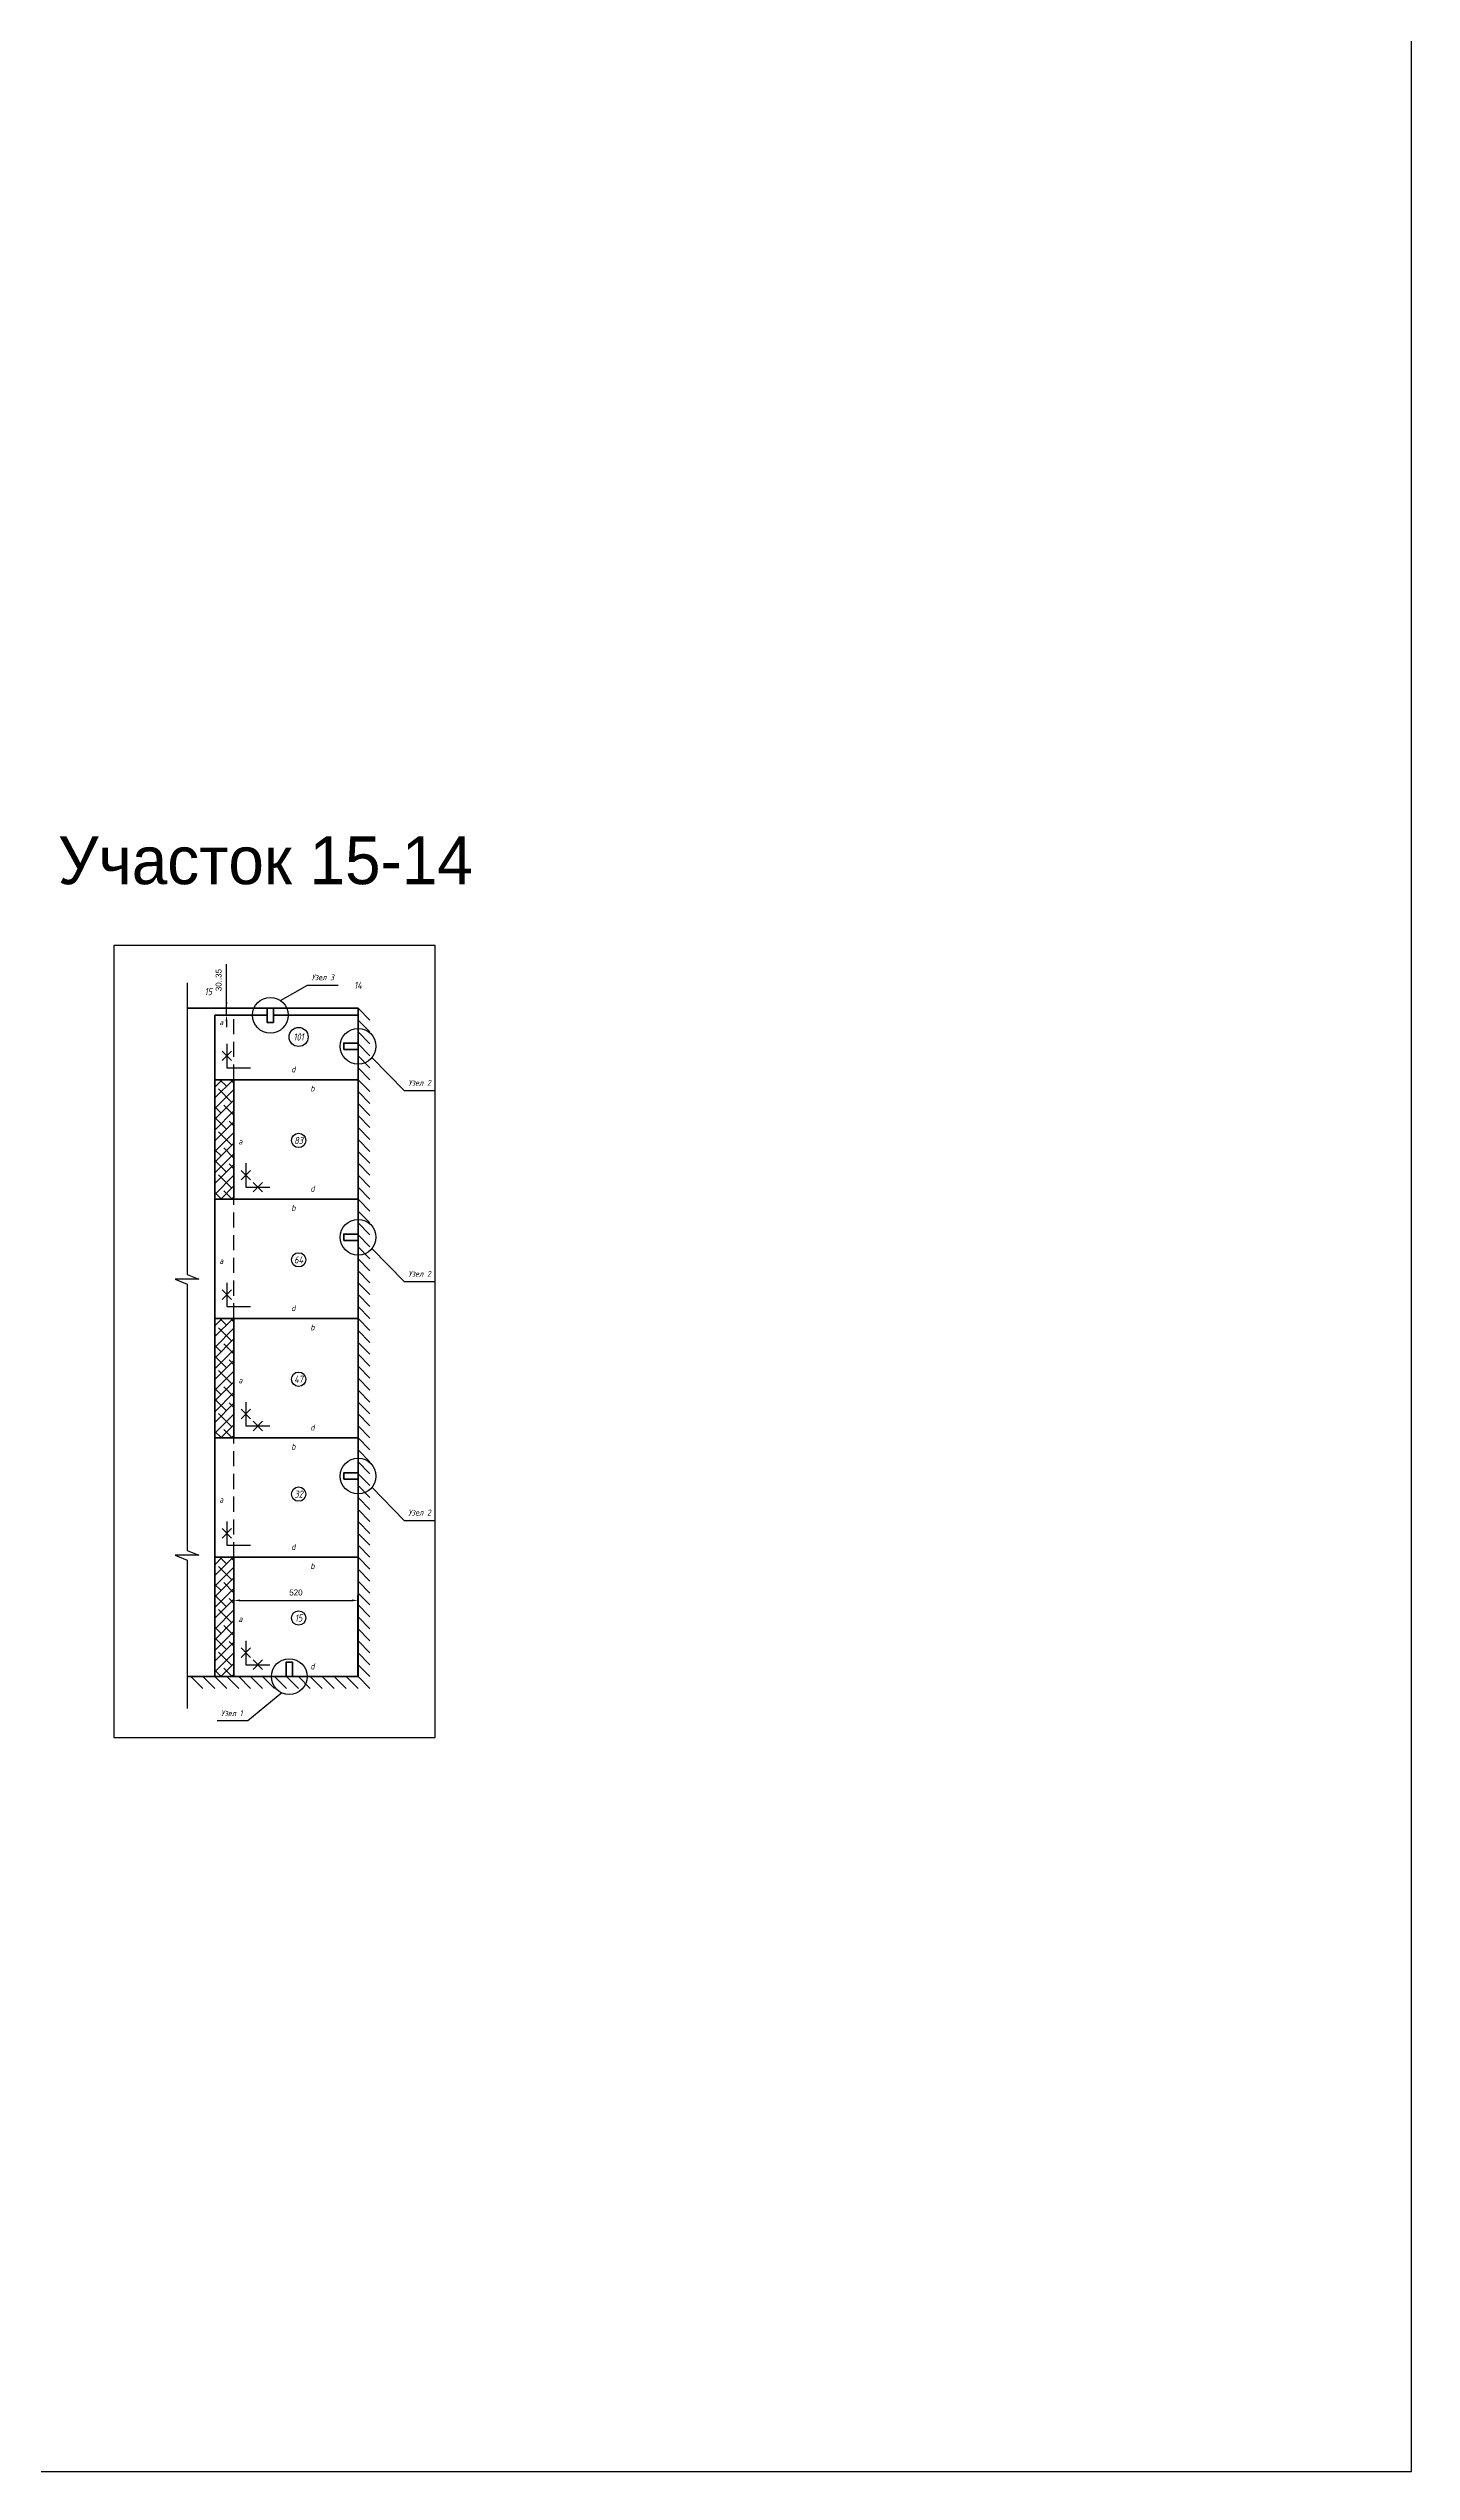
# Model space of a CAD drawing. Header units: millimetres. Extents: x 2143 to 79549, y -71394 to 24143.
# Drawn here: x 71891 to 77603, y -14645 to -4497 of the extents above; entities that cross this region are included whole.
import ezdxf
from ezdxf.enums import TextEntityAlignment as Align

# ---------------------------------------------------------------- set-up
doc = ezdxf.new("R2010")
doc.units = ezdxf.units.MM
doc.header["$PDMODE"] = 34
doc.header["$PDSIZE"] = 50
doc.linetypes.add('DASHED', pattern=[19.05, 12.7, -6.35])
doc.layers.add('01 Перегородки', color=7, linetype='Continuous')
doc.layers.add('100 noprint', color=1, linetype='Continuous', plot=False)
doc.styles.get("Standard").update_dxf_attribs({"font": 'Ubuntu-R.ttf'})
doc.styles.add('ГОСТ-ISOCPEUR', font='isocpeui.ttf', dxfattribs={"width": 0.8})
doc.dimstyles.new('ISO-25', dxfattribs={"dimtxt": 2.5, "dimasz": 2.5, "dimexe": 1.25, "dimexo": 0.625, "dimtad": 1, "dimtxsty": 'Standard', "dimcen": 2.5, "dimadec": 0, "dimazin": 0, "dimtfac": 1, "dimtmove": 0, "dimatfit": 3, "dimfxl": 1, "dimarcsym": 0})

# ---------------------------------------------------------------- blocks, each defined once
blk = doc.blocks.new('подрезка')
for p, q in [((-20, 20), (20, -20)), ((20, 20), (-20, -20))]:
    blk.add_line(p, q)
blk = doc.blocks.new('*D333')
at = {"layer": '01 Перегородки', "color": 0, "lineweight": -2}
for p, q in [((72668, -11316), (72668, -10977)), ((72693, -10997), (73163, -10997)), ((73188, -11316), (73188, -10977))]:
    blk.add_line(p, q, dxfattribs=at)
at = {"layer": '01 Перегородки', "color": 0}
for points in [[(72693, -10993), (72693, -11001), (72668, -10997)], [(73163, -11001), (73163, -10993), (73188, -10997)]]:
    blk.add_solid(points, dxfattribs=at)
at = {"layer": 'Defpoints', "color": 0}
for p in [(73188, -10997), (72668, -11316), (73188, -11316)]:
    blk.add_point(p, dxfattribs=at)
at = {"layer": '01 Перегородки', "color": 0, "insert": (72928, -10964), "char_height": 25, "attachment_point": 5}
blk.add_mtext('520', dxfattribs=at)
blk = doc.blocks.new('*D357')
at = {"layer": '01 Перегородки', "color": 0, "lineweight": -2}
for p, q in [((72637, -8546), (72637, -8332)), ((72588, -8516), (72657, -8516)), ((72637, -8546), (72637, -8516)), ((72588, -8546), (72657, -8546)), ((72637, -8571), (72637, -8596))]:
    blk.add_line(p, q, dxfattribs=at)
at = {"layer": '01 Перегородки', "color": 0}
for points in [[(72633, -8491), (72641, -8491), (72637, -8516)], [(72641, -8571), (72633, -8571), (72637, -8546)]]:
    blk.add_solid(points, dxfattribs=at)
at = {"layer": 'Defpoints', "color": 0}
for p in [(72588, -8516), (72637, -8516), (72588, -8546)]:
    blk.add_point(p, dxfattribs=at)
at = {"layer": '01 Перегородки', "color": 0, "insert": (72604, -8399), "char_height": 25, "attachment_point": 5, "rotation": 90}
blk.add_mtext('30..35', dxfattribs=at)

msp = doc.modelspace()

# ---------------------------------------------------------------- hatches: boundary and pattern name
at = {"layer": '01 Перегородки'}
h = msp.add_hatch(dxfattribs=at)
h.set_pattern_fill('ANSI38', color=256, scale=10, style=0)
h.set_pattern_definition([(45, (9752.764, 2000), (-22.45064, 22.45064), []), (135, (9752.764, 2000), (-67.351921, 22.45064), [79.375, -47.625])])
h.paths.add_polyline_path([(72668.357, -9316.191), (72668.357, -8816.191), (72588.357, -8816.191), (72588.357, -9316.191)])
h = msp.add_hatch(dxfattribs=at)
h.set_pattern_fill('ANSI38', color=256, scale=10, style=0)
h.set_pattern_definition([(45, (9752.764, 1000), (-22.45064, 22.45064), []), (135, (9752.764, 1000), (-67.351921, 22.45064), [79.375, -47.625])])
h.paths.add_polyline_path([(72668.357, -10316.191), (72668.357, -9816.191), (72588.357, -9816.191), (72588.357, -10316.191)])
h = msp.add_hatch(dxfattribs=at)
h.set_pattern_fill('ANSI38', color=256, scale=10, style=0)
h.set_pattern_definition([(45, (9752.764, 0), (-22.45064, 22.45064), []), (135, (9752.764, 0), (-67.351921, 22.45064), [79.375, -47.625])])
h.paths.add_polyline_path([(72668.357, -11316.191), (72668.357, -10816.191), (72588.357, -10816.191), (72588.357, -11316.191)])

# ---------------------------------------------------------------- linework, layer by layer
at = {"layer": '01 Перегородки', "lineweight": 70}
for p, q in [((73188.357, -8516.191), (72471.85, -8516.191)), ((73188.357, -11316.191), (73188.357, -8516.191)), ((72588.357, -8546.191), (72588.357, -11316.191)), ((72588.357, -8546.191), (72588.357, -8816.191)), ((72807.29, -8546.191), (72588.357, -8546.191)), ((73188.357, -8546.191), (72834.29, -8546.191)), ((72588.357, -8816.191), (72588.357, -9316.191)), ((72588.357, -8816.191), (72668.357, -8816.191)), ((72668.357, -8816.191), (72668.357, -9316.191)), ((72588.357, -9316.191), (72588.357, -9816.191)), ((72588.357, -9316.191), (73188.357, -9316.191)), ((72588.357, -9816.191), (72588.357, -10316.191)), ((72588.357, -9816.191), (72668.357, -9816.191)), ((72668.357, -9816.191), (72668.357, -10316.191)), ((72588.357, -10316.191), (72588.357, -10816.191)), ((72588.357, -10316.191), (73188.357, -10316.191)), ((72588.357, -10816.191), (72588.357, -11316.191)), ((72588.357, -10816.191), (72668.357, -10816.191)), ((72668.357, -10816.191), (72668.357, -11316.191)), ((72471.85, -11316.191), (73188.357, -11316.191))]:
    msp.add_line(p, q, dxfattribs=at)
at = {"layer": '01 Перегородки'}
for p, q in [((73188.357, -8516.191), (73238.357, -8566.191)), ((73188.357, -8566.191), (73238.357, -8616.191)), ((73188.357, -8616.191), (73238.357, -8666.191)), ((73188.357, -8666.191), (73238.357, -8716.191)), ((73188.357, -8716.191), (73238.357, -8766.191)), ((73188.357, -8766.191), (73238.357, -8816.191)), ((73188.357, -8816.191), (73238.357, -8866.191)), ((73188.357, -8866.191), (73238.357, -8916.191)), ((73188.357, -8916.191), (73238.357, -8966.191)), ((73188.357, -8966.191), (73238.357, -9016.191)), ((73188.357, -9016.191), (73238.357, -9066.191)), ((73188.357, -9066.191), (73238.357, -9116.191)), ((73188.357, -9116.191), (73238.357, -9166.191)), ((73188.357, -9166.191), (73238.357, -9216.191)), ((73188.357, -9216.191), (73238.357, -9266.191)), ((73188.357, -9266.191), (73238.357, -9316.191)), ((73188.357, -9316.191), (73238.357, -9366.191)), ((73188.357, -9366.191), (73238.357, -9416.191)), ((73188.357, -9416.191), (73238.357, -9466.191)), ((73188.357, -9466.191), (73238.357, -9516.191)), ((73188.357, -9516.191), (73238.357, -9566.191)), ((73188.357, -9566.191), (73238.357, -9616.191)), ((73188.357, -9616.191), (73238.357, -9666.191)), ((73188.357, -9666.191), (73238.357, -9716.191)), ((73188.357, -9716.191), (73238.357, -9766.191)), ((73188.357, -9766.191), (73238.357, -9816.191)), ((73188.357, -9816.191), (73238.357, -9866.191)), ((73188.357, -9866.191), (73238.357, -9916.191)), ((73188.357, -9916.191), (73238.357, -9966.191)), ((73188.357, -9966.191), (73238.357, -10016.191)), ((73188.357, -10016.191), (73238.357, -10066.191)), ((73188.357, -10066.191), (73238.357, -10116.191)), ((73188.357, -10116.191), (73238.357, -10166.191)), ((73188.357, -10166.191), (73238.357, -10216.191)), ((73188.357, -10216.191), (73238.357, -10266.191)), ((73188.357, -10266.191), (73238.357, -10316.191)), ((73188.357, -10316.191), (73238.357, -10366.191)), ((73188.357, -10366.191), (73238.357, -10416.191)), ((73188.357, -10416.191), (73238.357, -10466.191)), ((73188.357, -10466.191), (73238.357, -10516.191)), ((73188.357, -10516.191), (73238.357, -10566.191)), ((73188.357, -10566.191), (73238.357, -10616.191)), ((73188.357, -10616.191), (73238.357, -10666.191)), ((73188.357, -10666.191), (73238.357, -10716.191)), ((73188.357, -10716.191), (73238.357, -10766.191)), ((73188.357, -10766.191), (73238.357, -10816.191)), ((73188.357, -10816.191), (73238.357, -10866.191)), ((73188.357, -10866.191), (73238.357, -10916.191)), ((73188.357, -10916.191), (73238.357, -10966.191)), ((73188.357, -10966.191), (73238.357, -11016.191)), ((73188.357, -11016.191), (73238.357, -11066.191)), ((73188.357, -11066.191), (73238.357, -11116.191)), ((73188.357, -11116.191), (73238.357, -11166.191)), ((73188.357, -11166.191), (73238.357, -11216.191)), ((73188.357, -11216.191), (73238.357, -11266.191)), ((72488.357, -11316.191), (72538.357, -11366.191)), ((72538.357, -11316.191), (72588.357, -11366.191)), ((72588.357, -11316.191), (72638.357, -11366.191)), ((72638.357, -11316.191), (72688.357, -11366.191)), ((72688.357, -11316.191), (72738.357, -11366.191)), ((72738.357, -11316.191), (72788.357, -11366.191)), ((72788.357, -11316.191), (72838.357, -11366.191)), ((72838.357, -11316.191), (72888.357, -11366.191)), ((72888.357, -11316.191), (72938.357, -11366.191)), ((72938.357, -11316.191), (72988.357, -11366.191)), ((72988.357, -11316.191), (73038.357, -11366.191)), ((73038.357, -11316.191), (73088.357, -11366.191)), ((73088.357, -11316.191), (73138.357, -11366.191)), ((73138.357, -11316.191), (73188.357, -11366.191)), ((73188.357, -11266.191), (73238.357, -11316.191)), ((73188.357, -11316.191), (73238.357, -11366.191))]:
    msp.add_line(p, q, dxfattribs=at)
at = {"layer": '01 Перегородки', "linetype": 'DASHED', "ltscale": 5}
for p, q in [((72668.357, -8816.191), (72668.357, -8546.191)), ((72668.357, -9816.191), (72668.357, -9316.191)), ((72668.357, -10816.191), (72668.357, -10316.191))]:
    msp.add_line(p, q, dxfattribs=at)
at = {"layer": '01 Перегородки'}
for points in [[(72471.85, -8410.104), (72471.85, -9632.098), (72521.85, -9652.098), (72421.85, -9652.098), (72471.85, -9672.098), (72471.85, -10788.004), (72521.85, -10808.004), (72421.85, -10808.004), (72471.85, -10828.004), (72471.85, -11449.625)], [(72863.725, -8484.697), (72976.137, -8419.568), (73105.121, -8419.568)], [(72638.357, -8666.191), (72638.357, -8766.191), (72738.357, -8766.191)], [(73246.715, -8723.301), (73382.095, -8861.869), (73511.079, -8861.869)], [(72718.357, -9166.191), (72718.357, -9266.191), (72818.357, -9266.191)], [(73246.715, -9523.301), (73382.095, -9661.869), (73511.079, -9661.869)], [(72638.357, -9666.191), (72638.357, -9766.191), (72738.357, -9766.191)], [(72718.357, -10166.191), (72718.357, -10266.191), (72818.357, -10266.191)], [(73246.715, -10523.301), (73382.095, -10661.869), (73511.079, -10661.869)], [(72638.357, -10666.191), (72638.357, -10766.191), (72738.357, -10766.191)], [(72718.357, -11166.191), (72718.357, -11266.191), (72818.357, -11266.191)], [(72868.336, -11384.106), (72726.399, -11501.869), (72597.415, -11501.869)]]:
    msp.add_lwpolyline(points, dxfattribs=at)
at = {"layer": '01 Перегородки', "lineweight": 70, "flags": 128}
for points in [[(72834.29, -8576.191), (72807.29, -8576.191), (72807.29, -8516.191), (72834.29, -8516.191)], [(73128.357, -8689.691), (73128.357, -8662.691), (73188.357, -8662.691), (73188.357, -8689.691)], [(73128.357, -9489.691), (73128.357, -9462.691), (73188.357, -9462.691), (73188.357, -9489.691)], [(73128.357, -10489.691), (73128.357, -10462.691), (73188.357, -10462.691), (73188.357, -10489.691)], [(72913.657, -11316.191), (72886.657, -11316.191), (72886.657, -11256.191), (72913.657, -11256.191)]]:
    msp.add_lwpolyline(points, close=True, dxfattribs=at)
at = {"layer": '01 Перегородки', "lineweight": 70}
for points in [[(73188.357, -8816.191), (72588.357, -8816.191), (72588.357, -8546.191)], [(73188.357, -9316.191), (72668.357, -9316.191), (72668.357, -8816.191), (73188.357, -8816.191)], [(73188.357, -9816.191), (72588.357, -9816.191), (72588.357, -9316.191), (73188.357, -9316.191)], [(73188.357, -10316.191), (72668.357, -10316.191), (72668.357, -9816.191), (73188.357, -9816.191)], [(73188.357, -10816.191), (72588.357, -10816.191), (72588.357, -10316.191), (73188.357, -10316.191)], [(73188.357, -11316.191), (72668.357, -11316.191), (72668.357, -10816.191), (73188.357, -10816.191)]]:
    msp.add_lwpolyline(points, dxfattribs=at)
at = {"layer": '01 Перегородки'}
for centre, radius in [((72820.79, -8546.191), 75), ((72939.29, -8637.164), 40), ((73188.357, -8676.191), 75), ((72939.29, -9070.571), 30), ((73188.357, -9476.191), 75), ((72939.29, -9570.571), 30), ((72939.29, -10070.571), 30), ((73188.357, -10476.191), 75), ((72939.29, -10551.869), 30), ((72939.29, -11070.571), 30), ((72900.157, -11316.191), 75)]:
    msp.add_circle(centre, radius, dxfattribs=at)
at = {"layer": '100 noprint', "color": 1}
for points in [[(54642.936, 24143.287), (54642.936, -14645.454), (77602.543, -14645.454), (77602.543, 24143.287)], [(72165.414, -8253.955), (72165.414, -11570.509), (73511.261, -11570.509), (73511.261, -8253.955)]]:
    msp.add_lwpolyline(points, close=True, dxfattribs=at)

# ---------------------------------------------------------------- block references
at = {"layer": '01 Перегородки', "color": 1}
for p in [(72638.357, -8716.191), (72718.357, -9216.191), (72768.357, -9266.191), (72638.357, -9716.191), (72718.357, -10216.191), (72768.357, -10266.191), (72638.357, -10716.191), (72718.357, -11216.191), (72768.357, -11266.191)]:
    msp.add_blockref('подрезка', p, dxfattribs=at)

# ---------------------------------------------------------------- texts
at = {"layer": '01 Перегородки', "linetype": 'Continuous', "style": 'ГОСТ-ISOCPEUR', "width": 0.8}
for s, p in [('Узел 3', (72992.912, -8399.436)), ('Узел 2', (73398.87, -8841.736)), ('Узел 2', (73398.87, -9641.736)), ('Узел 2', (73398.87, -10641.736)), ('Узел 1', (72614.19, -11481.736))]:
    msp.add_text(s, height=25, dxfattribs=at).set_placement(p)
at = {"layer": '01 Перегородки', "style": 'ГОСТ-ISOCPEUR', "width": 0.8}
for s, height, p in [('14', 30, (73187.905, -8420.724)), ('15', 30, (72561.246, -8447.129)), ('a', 25, (72615.428, -8575.001)), ('101', 30, (72939.29, -8637.164)), ('d', 25, (72917.491, -8772.677)), ('b', 25, (72997.491, -8852.902)), ('a', 25, (72695.428, -9075.001)), ('83', 30, (72939.29, -9070.571)), ('d', 25, (72997.491, -9272.677)), ('b', 25, (72917.491, -9352.902)), ('a', 25, (72615.428, -9575.001)), ('64', 30, (72939.29, -9570.571)), ('d', 25, (72917.491, -9772.677)), ('b', 25, (72997.491, -9852.902)), ('a', 25, (72695.428, -10075.001)), ('47', 30, (72939.29, -10070.571)), ('b', 25, (72917.491, -10352.902)), ('d', 25, (72997.491, -10272.677)), ('32', 30, (72939.29, -10551.869)), ('a', 25, (72615.428, -10575.001)), ('d', 25, (72917.491, -10772.677)), ('b', 25, (72997.491, -10852.902)), ('15', 30, (72939.29, -11070.571)), ('a', 25, (72695.428, -11075.001)), ('d', 25, (72997.491, -11272.677))]:
    msp.add_text(s, height=height, dxfattribs=at).set_placement(p, align=Align.MIDDLE)
at = {"layer": '100 noprint', "color": 1}
msp.add_text('Участок 15-14', height=200, dxfattribs=at).set_placement((71930.811, -7997.214))

# ---------------------------------------------------------------- dimensions: what is measured, and where the dimension line sits
at = {"layer": '01 Перегородки'}
dim = msp.add_linear_dim(base=(72636.912, -8516.191), p1=(72588.357, -8546.191), p2=(72588.357, -8516.191), angle=90, text='30..35', dimstyle='ISO-25', override={"dimtxt": 25, "dimasz": 25, "dimexe": 20, "dimexo": 0, "dimgap": 20}, dxfattribs=at)
dim.commit()
dim.dimension.update_dxf_attribs({"geometry": '*D357', "text_midpoint": (72603.853, -8398.933)})
dim = msp.add_linear_dim(base=(73188.357, -10996.973), p1=(72668.357, -11316.191), p2=(73188.357, -11316.191), dimstyle='ISO-25', override={"dimtxt": 25, "dimasz": 25, "dimexe": 20, "dimexo": 0, "dimgap": 20}, dxfattribs=at)
dim.commit()
dim.dimension.update_dxf_attribs({"geometry": '*D333', "text_midpoint": (72928.357, -10996.973), "dimtype": 160})

doc.saveas('drawing.dxf')
